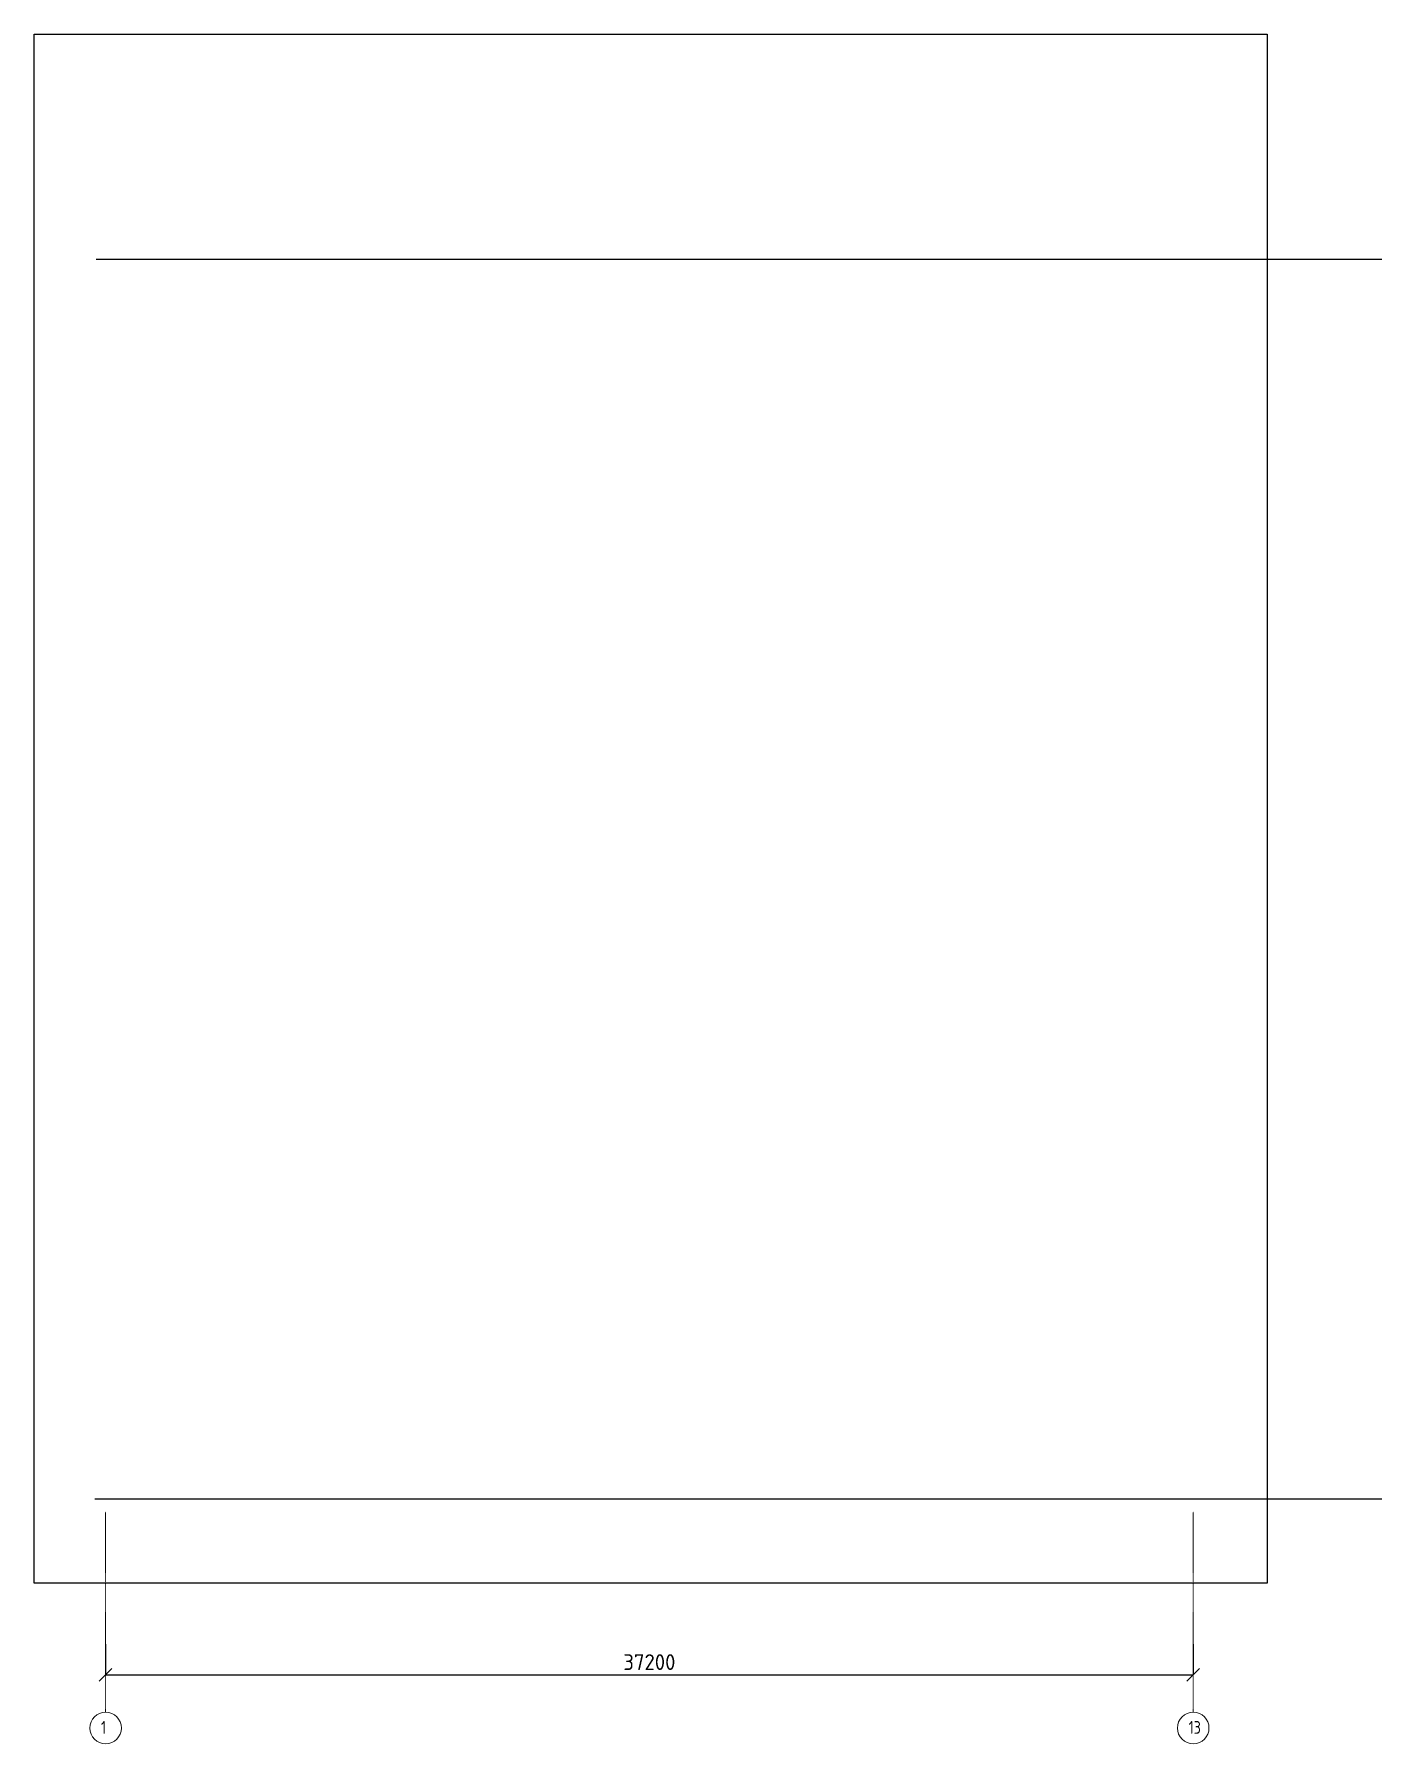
# Model space of a CAD drawing. Header units: inches. Extents: x -2431 to 214825, y 3 to 92804.
# Drawn here: x 106882 to 149255, y 4263 to 58359 of the extents above; entities that cross this region are included whole.
import ezdxf

# ---------------------------------------------------------------- set-up
doc = ezdxf.new("R2010")
doc.units = ezdxf.units.IN
doc.header["$MEASUREMENT"] = 0
doc.linetypes.add('Центр', pattern=[31.75, 6.35, -4.7625, 15.875, -4.7625])
doc.layers.add('S-GRID', color=250, linetype='Continuous', lineweight=9)
doc.layers.add('S-GRID-IDEN', color=250, linetype='Continuous', lineweight=9)
doc.layers.add('Фундамент', color=30, linetype='Continuous')
doc.styles.add('GOST-2.304_Type-B', font='GOST_Common.ttf')
doc.dimstyles.new('ГОСТ', dxfattribs={"dimtxt": 300, "dimasz": 200, "dimexe": 0.18, "dimexo": 0.0625, "dimgap": 50, "dimtad": 1, "dimtoh": 1, "dimdec": 0, "dimzin": 0, "dimdsep": 46, "dimtxsty": 'GOST-2.304_Type-B', "dimblk": 'OBLIQUE', "dimcen": 0.09, "dimadec": 0, "dimazin": 0, "dimtfac": 1, "dimtdec": 0, "dimtofl": 0, "dimtmove": 0, "dimatfit": 3, "dimldrblk": 'NONE', "dimfxl": 1, "dimtolj": 1, "dimtzin": 0, "dimarcsym": 0})
picture_1 = doc.add_image_def('image1.jpg', size_in_pixel=(2287, 2872))

# ---------------------------------------------------------------- blocks, each defined once
blk = doc.blocks.new('Ось сетки - Заголовок сетки - Окружность 5 мм-117399-Уровень 3')
at = {"layer": 'S-GRID-IDEN'}
blk.add_circle((0, 0), 5, dxfattribs=at)
blk = doc.blocks.new('_Oblique')
at = {"color": 0, "linetype": 'ByBlock', "lineweight": -2}
blk.add_line((-0.5, -0.5), (0.5, 0.5), dxfattribs=at)
blk = doc.blocks.new('*D344')
at = {"layer": 'Defpoints', "color": 0, "transparency": 16777216}
for p in [(109141, 7414), (143569, 7414), (143569, 6448)]:
    blk.add_point(p, dxfattribs=at)
at = {"layer": 'Фундамент', "color": 0, "lineweight": -2, "transparency": 16777216}
for p, q in [((109141, 7414), (109141, 6448)), ((143569, 7414), (143569, 6448)), ((109141, 6448), (143569, 6448))]:
    blk.add_line(p, q, dxfattribs=at)
at = {"layer": 'Фундамент', "color": 0, "lineweight": -2, "transparency": 16777216, "xscale": 400, "yscale": 400, "zscale": 400, "rotation": 180}
blk.add_blockref('_Oblique', (109141, 6448), dxfattribs=at)
at = {"layer": 'Фундамент', "color": 0, "lineweight": -2, "transparency": 16777216, "xscale": 400, "yscale": 400, "zscale": 400}
blk.add_blockref('_Oblique', (143569, 6448), dxfattribs=at)
at = {"layer": 'Фундамент', "color": 0, "transparency": 16777216, "insert": (126355, 6848), "char_height": 500, "attachment_point": 5, "style": 'GOST-2.304_Type-B'}
blk.add_mtext('\\A1;37200', dxfattribs=at)
blk = doc.blocks.new('_None')

msp = doc.modelspace()

# ---------------------------------------------------------------- linework, layer by layer
at = {"layer": 'S-GRID', "linetype": 'Центр'}
for p, q in [((109141.32408, 11604.72986), (109141.32408, 5263.3611)), ((143569.3671, 11604.72986), (143569.3671, 5263.3611))]:
    msp.add_line(p, q, dxfattribs=at)
at = {"layer": 'Фундамент'}
for p, q in [((108840.58819, 51235.28092), (178978.61062, 51235.28092)), ((108806.78343, 12016.03695), (178400.98792, 12016.03695))]:
    msp.add_line(p, q, dxfattribs=at)

# ---------------------------------------------------------------- block references
at = {"layer": 'S-GRID-IDEN', "xscale": 99.99999999999993, "yscale": 99.99999999999993, "zscale": 99.99999999999993, "rotation": 179.9999999999998}
for p in [(109141.32408, 4763.3611), (143569.3671, 4763.3611)]:
    msp.add_blockref('Ось сетки - Заголовок сетки - Окружность 5 мм-117399-Уровень 3', p, dxfattribs=at)

# ---------------------------------------------------------------- texts
at = {"layer": 'S-GRID-IDEN', "char_height": 400, "width": 432.91125, "attachment_point": 1, "style": 'GOST-2.304_Type-B'}
for s, insert in [('{\\fГОСТ тип А|b0|i0|c204|p34;1}', (108996.61969, 4982.09271)), ('{\\fГОСТ тип А|b0|i0|c204|p34;13}', (143424.66271, 4982.09271))]:
    msp.add_mtext(s, dxfattribs=dict(at, insert=insert))

# ---------------------------------------------------------------- dimensions: what is measured, and where the dimension line sits
at = {"layer": 'Фундамент'}
dim = msp.add_linear_dim(base=(143569.3671, 6448.07849), p1=(109141.32408, 7414.35887), p2=(143569.3671, 7414.35887), text='37200', dimstyle='ГОСТ', override={"dimtxt": 500, "dimasz": 400, "dimgap": 150}, dxfattribs=at)
dim.commit()
dim.dimension.update_dxf_attribs({"geometry": '*D344', "text_midpoint": (126355.34559, 6848.07849)})

# ---------------------------------------------------------------- pictures from other files: only their frames are drawn
at = {"color": 7, "linetype": 'Центр', "true_color": 0xffffff}
image = msp.add_image(picture_1, insert=(106881.6624, 9350.02229), size_in_units=(39026.32793, 49009.01347), dxfattribs=at)
image.dxf.flags = 7

doc.saveas('drawing.dxf')
